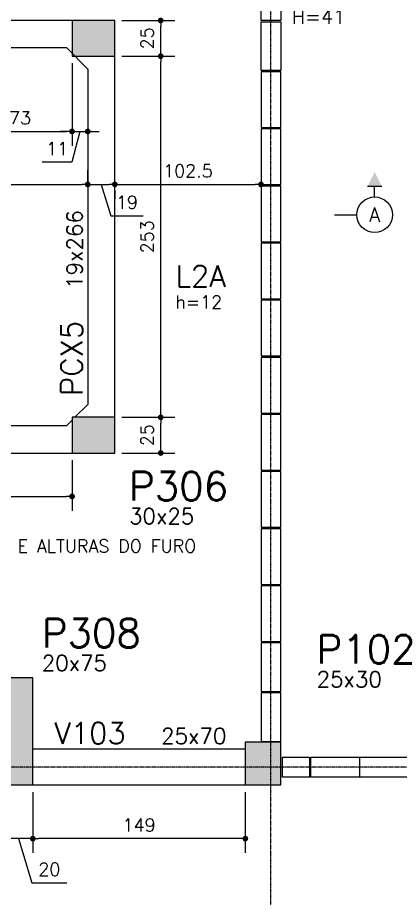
# Model space of a CAD drawing. Extents: x -856 to 20282, y 14720 to 28231.
# Drawn here: x 12724 to 12993, y 24281 to 24898 of the extents above; entities that cross this region are included whole.
import ezdxf
from ezdxf.enums import TextEntityAlignment as Align

# ---------------------------------------------------------------- set-up
doc = ezdxf.new("R2010")
doc.units = 0
doc.linetypes.add('AXES', pattern=[0.54, 0.3, -0.08, 0.08, -0.08])
doc.layers.get('0').update_dxf_attribs({"linetype": 'CONTINUOUS'})
doc.layers.get('Defpoints').update_dxf_attribs({"linetype": 'CONTINUOUS'})
for name, color, linetype in [('41', 2, 'CONTINUOUS'), ('COTA', 1, 'CONTINUOUS'), ('EIXOS', 1, 'AXES'), ('H2', 252, 'CONTINUOUS'), ('L-D', 2, 'CONTINUOUS'), ('L-N', 4, 'CONTINUOUS'), ('Linha_media', 4, 'CONTINUOUS'), ('P-D', 2, 'CONTINUOUS'), ('P-M', 5, 'CONTINUOUS'), ('PIL-N', 4, 'CONTINUOUS'), ('VIG-D', 2, 'CONTINUOUS'), ('VIG-N', 4, 'CONTINUOUS'), ('VIGA', 3, 'CONTINUOUS')]:
    doc.layers.add(name, color=color, linetype=linetype)
doc.styles.add('COTA', font='romans.shx')
doc.styles.add('ROMANS', font='ROMANS')
doc.styles.get("Standard").update_dxf_attribs({"font": 'ROMANS.SHX'})
doc.styles.add('Texto1', font='romans.shx', dxfattribs={"height": 9})
doc.dimstyles.new('forma', dxfattribs={"dimscale": 5, "dimtxt": 1.8, "dimasz": 0.8, "dimexe": 2, "dimexo": 1, "dimgap": 1, "dimtad": 1, "dimdec": 1, "dimzin": 9, "dimdsep": 46, "dimtxsty": 'COTA', "dimblk1": 'DOT', "dimblk2": 'DOT', "dimsah": 1, "dimcen": 0, "dimdle": 1, "dimclrd": 256, "dimclre": 256, "dimclrt": 2, "dimadec": 0, "dimazin": 0, "dimtfac": 1, "dimtdec": 0, "dimtmove": 0, "dimatfit": 3, "dimfxl": 1, "dimtolj": 1, "dimtzin": 0, "dimarcsym": 0})

# ---------------------------------------------------------------- blocks, each defined once
blk = doc.blocks.new('seção_dir')
at = {"layer": 'Linha_media'}
for p, q in [((-1, 4), (1, 4)), ((0, 2.5), (0, 4)), ((-5.62, 0), (-2.5, 0))]:
    blk.add_line(p, q, dxfattribs=at)
blk.add_circle((0, 0), 2.5, dxfattribs=at)
blk.add_solid([(-1, 4), (0, 6), (1, 4)], dxfattribs=at)
blk = doc.blocks.new('atrib_seção')
at = {"layer": 'Linha_media', "style": 'ROMANS'}
blk.add_attdef('X', text='', height=2, dxfattribs=at).set_placement((0, 0), align=Align.MIDDLE)
blk = doc.blocks.new('_Dot')
at = {"color": 0, "linetype": 'ByBlock', "lineweight": -2}
blk.add_line((-0.5, 0), (-1, 0), dxfattribs=at)
at = {"color": 0, "linetype": 'ByBlock', "const_width": 0.5}
blk.add_lwpolyline([(-0.25, 0, 1), (0.25, 0, 1)], format="xyb", close=True, dxfattribs=at)
blk = doc.blocks.new('*D553')
at = {"layer": 'COTA', "lineweight": -2, "transparency": 16777216}
for p, q in [((12735.08, 24355.36), (12735.08, 24312.7)), ((12884.08, 24355.36), (12884.08, 24312.7)), ((12880.08, 24322.7), (12739.08, 24322.7))]:
    blk.add_line(p, q, dxfattribs=at)
at = {"layer": 'Defpoints', "color": 0, "transparency": 16777216}
for p in [(12735.08, 24360.36), (12884.08, 24360.36), (12735.08, 24322.7)]:
    blk.add_point(p, dxfattribs=at)
at = {"layer": 'COTA', "lineweight": -2, "transparency": 16777216, "xscale": 4, "yscale": 4, "zscale": 4, "rotation": 180}
blk.add_blockref('_Dot', (12735.08, 24322.7), dxfattribs=at)
at = {"layer": 'COTA', "lineweight": -2, "transparency": 16777216, "xscale": 4, "yscale": 4, "zscale": 4}
blk.add_blockref('_Dot', (12884.08, 24322.7), dxfattribs=at)
at = {"layer": 'COTA', "color": 2, "transparency": 16777216, "insert": (12809.58, 24332.2), "char_height": 9, "attachment_point": 5, "style": 'COTA'}
blk.add_mtext('\\A1;149 ', dxfattribs=at)
blk = doc.blocks.new('*D554')
at = {"layer": 'COTA', "lineweight": -2, "transparency": 16777216}
for p, q in [((12715.08, 24355.36), (12715.08, 24312.7)), ((12735.08, 24355.36), (12735.08, 24312.7)), ((12731.08, 24322.7), (12719.08, 24322.7)), ((12725.08, 24322.7), (12734.38, 24291.7)), ((12734.38, 24291.7), (12758.95, 24291.7))]:
    blk.add_line(p, q, dxfattribs=at)
at = {"layer": 'Defpoints', "color": 0, "transparency": 16777216}
for p in [(12715.08, 24360.36), (12735.08, 24360.36), (12715.08, 24322.7)]:
    blk.add_point(p, dxfattribs=at)
at = {"layer": 'COTA', "lineweight": -2, "transparency": 16777216, "xscale": 4, "yscale": 4, "zscale": 4, "rotation": 180}
blk.add_blockref('_Dot', (12715.08, 24322.7), dxfattribs=at)
at = {"layer": 'COTA', "lineweight": -2, "transparency": 16777216, "xscale": 4, "yscale": 4, "zscale": 4}
blk.add_blockref('_Dot', (12735.08, 24322.7), dxfattribs=at)
at = {"layer": 'COTA', "color": 2, "transparency": 16777216, "insert": (12746.66, 24301.2), "char_height": 9, "attachment_point": 5, "style": 'COTA'}
blk.add_mtext('\\A1;20 ', dxfattribs=at)
blk = doc.blocks.new('*D572')
at = {"layer": 'COTA', "lineweight": -2, "transparency": 16777216}
for p, q in [((12773.58, 24782.23), (12773.58, 24791.03)), ((12485.58, 24781.03), (12769.58, 24781.03)), ((12481.58, 24779.28), (12481.58, 24771.03))]:
    blk.add_line(p, q, dxfattribs=at)
at = {"layer": 'Defpoints', "color": 0, "transparency": 16777216}
for p in [(12481.58, 24784.28), (12773.58, 24781.03), (12773.58, 24777.23)]:
    blk.add_point(p, dxfattribs=at)
at = {"layer": 'COTA', "lineweight": -2, "transparency": 16777216, "xscale": 4, "yscale": 4, "zscale": 4, "rotation": 180}
blk.add_blockref('_Dot', (12481.58, 24781.03), dxfattribs=at)
at = {"layer": 'COTA', "lineweight": -2, "transparency": 16777216, "xscale": 4, "yscale": 4, "zscale": 4}
blk.add_blockref('_Dot', (12773.58, 24781.03), dxfattribs=at)
at = {"layer": 'COTA', "color": 2, "transparency": 16777216, "insert": (12627.58, 24790.53), "char_height": 9, "attachment_point": 5, "style": 'COTA'}
blk.add_mtext('\\A1;292 ', dxfattribs=at)
blk = doc.blocks.new('*D573')
at = {"layer": 'COTA', "lineweight": -2, "transparency": 16777216}
for p, q in [((12773.58, 24782.23), (12773.58, 24791.03)), ((12777.58, 24781.03), (12788.58, 24781.03)), ((12783.08, 24781.03), (12789.68, 24759.03)), ((12792.58, 24776.8), (12792.58, 24771.03)), ((12789.68, 24759.03), (12812.54, 24759.03))]:
    blk.add_line(p, q, dxfattribs=at)
at = {"layer": 'Defpoints', "color": 0, "transparency": 16777216}
for p in [(12792.58, 24781.8), (12792.58, 24781.03), (12773.58, 24777.23)]:
    blk.add_point(p, dxfattribs=at)
at = {"layer": 'COTA', "lineweight": -2, "transparency": 16777216, "xscale": 4, "yscale": 4, "zscale": 4, "rotation": 180}
blk.add_blockref('_Dot', (12773.58, 24781.03), dxfattribs=at)
at = {"layer": 'COTA', "lineweight": -2, "transparency": 16777216, "xscale": 4, "yscale": 4, "zscale": 4}
blk.add_blockref('_Dot', (12792.58, 24781.03), dxfattribs=at)
at = {"layer": 'COTA', "color": 2, "transparency": 16777216, "insert": (12801.11, 24768.53), "char_height": 9, "attachment_point": 5, "style": 'COTA'}
blk.add_mtext('\\A1;19 ', dxfattribs=at)
blk = doc.blocks.new('*D574')
at = {"layer": 'COTA', "lineweight": -2, "transparency": 16777216}
for p, q in [((12796.58, 24781.03), (12891.08, 24781.03)), ((12792.58, 24776.8), (12792.58, 24771.03)), ((12895.08, 24776.8), (12895.08, 24771.03))]:
    blk.add_line(p, q, dxfattribs=at)
at = {"layer": 'Defpoints', "color": 0, "transparency": 16777216}
for p in [(12792.58, 24781.8), (12895.08, 24781.8), (12895.08, 24781.03)]:
    blk.add_point(p, dxfattribs=at)
at = {"layer": 'COTA', "lineweight": -2, "transparency": 16777216, "xscale": 4, "yscale": 4, "zscale": 4, "rotation": 180}
blk.add_blockref('_Dot', (12792.58, 24781.03), dxfattribs=at)
at = {"layer": 'COTA', "lineweight": -2, "transparency": 16777216, "xscale": 4, "yscale": 4, "zscale": 4}
blk.add_blockref('_Dot', (12895.08, 24781.03), dxfattribs=at)
at = {"layer": 'COTA', "color": 2, "transparency": 16777216, "insert": (12843.83, 24790.53), "char_height": 9, "attachment_point": 5, "style": 'COTA'}
blk.add_mtext('\\A1;102.5 ', dxfattribs=at)
blk = doc.blocks.new('*D590')
at = {"layer": 'COTA', "lineweight": -2, "transparency": 16777216}
for p, q in [((12487.08, 24587.86), (12487.08, 24552.47)), ((12762.58, 24587.86), (12762.58, 24552.47)), ((12491.08, 24562.47), (12758.58, 24562.47))]:
    blk.add_line(p, q, dxfattribs=at)
at = {"layer": 'Defpoints', "color": 0, "transparency": 16777216}
for p in [(12487.08, 24592.86), (12762.58, 24592.86), (12762.58, 24562.47)]:
    blk.add_point(p, dxfattribs=at)
at = {"layer": 'COTA', "lineweight": -2, "transparency": 16777216, "xscale": 4, "yscale": 4, "zscale": 4, "rotation": 180}
blk.add_blockref('_Dot', (12487.08, 24562.47), dxfattribs=at)
at = {"layer": 'COTA', "lineweight": -2, "transparency": 16777216, "xscale": 4, "yscale": 4, "zscale": 4}
blk.add_blockref('_Dot', (12762.58, 24562.47), dxfattribs=at)
at = {"layer": 'COTA', "color": 2, "transparency": 16777216, "insert": (12624.83, 24571.97), "char_height": 9, "attachment_point": 5, "style": 'COTA'}
blk.add_mtext('\\A1;275.5 ', dxfattribs=at)
blk = doc.blocks.new('*D606')
at = {"layer": 'COTA', "lineweight": -2, "transparency": 16777216}
for p, q in [((12689.58, 24871.86), (12689.58, 24808.15)), ((12762.58, 24865.86), (12762.58, 24808.15)), ((12693.58, 24818.15), (12758.58, 24818.15))]:
    blk.add_line(p, q, dxfattribs=at)
at = {"layer": 'Defpoints', "color": 0, "transparency": 16777216}
for p in [(12689.58, 24876.86), (12762.58, 24870.86), (12762.58, 24818.15)]:
    blk.add_point(p, dxfattribs=at)
at = {"layer": 'COTA', "lineweight": -2, "transparency": 16777216, "xscale": 4, "yscale": 4, "zscale": 4, "rotation": 180}
blk.add_blockref('_Dot', (12689.58, 24818.15), dxfattribs=at)
at = {"layer": 'COTA', "lineweight": -2, "transparency": 16777216, "xscale": 4, "yscale": 4, "zscale": 4}
blk.add_blockref('_Dot', (12762.58, 24818.15), dxfattribs=at)
at = {"layer": 'COTA', "color": 2, "transparency": 16777216, "insert": (12726.08, 24827.65), "char_height": 9, "attachment_point": 5, "style": 'COTA'}
blk.add_mtext('\\A1;73 ', dxfattribs=at)
blk = doc.blocks.new('*D607')
at = {"layer": 'COTA', "lineweight": -2, "transparency": 16777216}
for p, q in [((12762.58, 24865.86), (12762.58, 24808.15)), ((12773.58, 24830.08), (12773.58, 24808.15)), ((12758.58, 24818.15), (12754.58, 24818.15)), ((12768.08, 24818.15), (12762.45, 24796.58)), ((12762.58, 24818.15), (12773.58, 24818.15)), ((12762.58, 24818.15), (12773.58, 24818.15)), ((12777.58, 24818.15), (12781.58, 24818.15)), ((12762.45, 24796.58), (12741.73, 24796.58))]:
    blk.add_line(p, q, dxfattribs=at)
at = {"layer": 'Defpoints', "color": 0, "transparency": 16777216}
for p in [(12762.58, 24870.86), (12773.58, 24835.08), (12773.58, 24818.15)]:
    blk.add_point(p, dxfattribs=at)
at = {"layer": 'COTA', "lineweight": -2, "transparency": 16777216, "xscale": 4, "yscale": 4, "zscale": 4}
blk.add_blockref('_Dot', (12762.58, 24818.15), dxfattribs=at)
at = {"layer": 'COTA', "lineweight": -2, "transparency": 16777216, "xscale": 4, "yscale": 4, "zscale": 4, "rotation": 180}
blk.add_blockref('_Dot', (12773.58, 24818.15), dxfattribs=at)
at = {"layer": 'COTA', "color": 2, "transparency": 16777216, "insert": (12752.09, 24806.08), "char_height": 9, "attachment_point": 5, "style": 'COTA'}
blk.add_mtext('\\A1;11 ', dxfattribs=at)
blk = doc.blocks.new('*D608')
at = {"layer": 'COTA', "lineweight": -2, "transparency": 16777216}
for p, q in [((12797.58, 24617.86), (12834.76, 24617.86)), ((12824.76, 24596.86), (12824.76, 24613.86)), ((12797.58, 24592.86), (12834.76, 24592.86))]:
    blk.add_line(p, q, dxfattribs=at)
at = {"layer": 'Defpoints', "color": 0, "transparency": 16777216}
for p in [(12792.58, 24617.86), (12824.76, 24617.86), (12792.58, 24592.86)]:
    blk.add_point(p, dxfattribs=at)
at = {"layer": 'COTA', "lineweight": -2, "transparency": 16777216, "xscale": 4, "yscale": 4, "zscale": 4}
for p, rotation in [((12824.76, 24617.86), 90), ((12824.76, 24592.86), 270)]:
    blk.add_blockref('_Dot', p, dxfattribs=dict(at, rotation=rotation))
at = {"layer": 'COTA', "color": 2, "transparency": 16777216, "insert": (12815.26, 24605.36), "char_height": 9, "attachment_point": 5, "rotation": 90, "style": 'COTA'}
blk.add_mtext('\\A1;25 ', dxfattribs=at)
blk = doc.blocks.new('*D609')
at = {"layer": 'COTA', "lineweight": -2, "transparency": 16777216}
for p, q in [((12797.58, 24870.86), (12834.76, 24870.86)), ((12824.76, 24621.86), (12824.76, 24866.86)), ((12797.58, 24617.86), (12834.76, 24617.86))]:
    blk.add_line(p, q, dxfattribs=at)
at = {"layer": 'Defpoints', "color": 0, "transparency": 16777216}
for p in [(12792.58, 24870.86), (12824.76, 24870.86), (12792.58, 24617.86)]:
    blk.add_point(p, dxfattribs=at)
at = {"layer": 'COTA', "lineweight": -2, "transparency": 16777216, "xscale": 4, "yscale": 4, "zscale": 4}
for p, rotation in [((12824.76, 24870.86), 90), ((12824.76, 24617.86), 270)]:
    blk.add_blockref('_Dot', p, dxfattribs=dict(at, rotation=rotation))
at = {"layer": 'COTA', "color": 2, "transparency": 16777216, "insert": (12815.26, 24744.36), "char_height": 9, "attachment_point": 5, "rotation": 90, "style": 'COTA'}
blk.add_mtext('\\A1;253 ', dxfattribs=at)
blk = doc.blocks.new('*D610')
at = {"layer": 'COTA', "lineweight": -2, "transparency": 16777216}
for p, q in [((12797.58, 24895.86), (12834.76, 24895.86)), ((12824.76, 24874.86), (12824.76, 24891.86)), ((12797.58, 24870.86), (12834.76, 24870.86))]:
    blk.add_line(p, q, dxfattribs=at)
at = {"layer": 'Defpoints', "color": 0, "transparency": 16777216}
for p in [(12792.58, 24895.86), (12824.76, 24895.86), (12792.58, 24870.86)]:
    blk.add_point(p, dxfattribs=at)
at = {"layer": 'COTA', "lineweight": -2, "transparency": 16777216, "xscale": 4, "yscale": 4, "zscale": 4}
for p, rotation in [((12824.76, 24895.86), 90), ((12824.76, 24870.86), 270)]:
    blk.add_blockref('_Dot', p, dxfattribs=dict(at, rotation=rotation))
at = {"layer": 'COTA', "color": 2, "transparency": 16777216, "insert": (12815.26, 24883.36), "char_height": 9, "attachment_point": 5, "rotation": 90, "style": 'COTA'}
blk.add_mtext('\\A1;25 ', dxfattribs=at)

msp = doc.modelspace()

# ---------------------------------------------------------------- hatches: boundary and pattern name
at = {"layer": 'H2'}
for points in [[(12762.58, 24870.86), (12792.58, 24870.86), (12792.58, 24895.86), (12762.58, 24895.86)], [(12762.58, 24592.86), (12792.58, 24592.86), (12792.58, 24617.86), (12762.58, 24617.86)], [(12715.08, 24360.36), (12735.08, 24360.36), (12735.08, 24435.36), (12715.08, 24435.36)], [(12884.08, 24360.36), (12909.08, 24360.36), (12909.08, 24390.36), (12884.08, 24390.36)]]:
    msp.add_hatch(color=256, dxfattribs=at).paths.add_polyline_path(points)

# ---------------------------------------------------------------- linework, layer by layer
msp.add_line((12930.08, 24379.86), (13059.08, 24379.86))
for points in [[(12909.08, 24929.86), (12909.08, 24895.86), (12895.08, 24895.86), (12895.08, 24929.86), (12909.08, 24929.86)], [(12909.08, 24894.86), (12909.08, 24860.86), (12895.08, 24860.86), (12895.08, 24894.86), (12909.08, 24894.86)], [(12895.08, 24859.86), (12895.08, 24820.86), (12909.08, 24820.86), (12909.08, 24859.86), (12895.08, 24859.86)], [(12895.08, 24819.86), (12895.08, 24780.86), (12909.08, 24780.86), (12909.08, 24819.86), (12895.08, 24819.86)], [(12895.08, 24779.86), (12895.08, 24740.86), (12909.08, 24740.86), (12909.08, 24779.86), (12895.08, 24779.86)], [(12895.08, 24739.86), (12895.08, 24700.86), (12909.08, 24700.86), (12909.08, 24739.86), (12895.08, 24739.86)], [(12895.08, 24699.86), (12895.08, 24660.86), (12909.08, 24660.86), (12909.08, 24699.86), (12895.08, 24699.86)], [(12895.08, 24659.86), (12895.08, 24620.86), (12909.08, 24620.86), (12909.08, 24659.86), (12895.08, 24659.86)], [(12895.08, 24619.86), (12895.08, 24580.86), (12909.08, 24580.86), (12909.08, 24619.86), (12895.08, 24619.86)], [(12895.08, 24579.86), (12895.08, 24540.86), (12909.08, 24540.86), (12909.08, 24579.86), (12895.08, 24579.86)], [(12895.08, 24539.86), (12895.08, 24500.86), (12909.08, 24500.86), (12909.08, 24539.86), (12895.08, 24539.86)], [(12895.08, 24499.86), (12895.08, 24460.86), (12909.08, 24460.86), (12909.08, 24499.86), (12895.08, 24499.86)], [(12895.08, 24459.86), (12895.08, 24425.86), (12909.08, 24425.86), (12909.08, 24459.86), (12895.08, 24459.86)], [(12895.08, 24424.86), (12895.08, 24390.86), (12909.08, 24390.86), (12909.08, 24424.86), (12895.08, 24424.86)], [(12910.08, 24379.86), (12929.08, 24379.86), (12929.08, 24365.86), (12910.08, 24365.86), (12910.08, 24379.86)], [(13059.08, 24365.86), (12930.08, 24365.86), (12930.08, 24379.86)], [(12964.08, 24379.86), (12964.08, 24365.86)]]:
    msp.add_lwpolyline(points)
at = {"layer": 'EIXOS', "color": 244, "true_color": 0x991b1e}
for p, q in [((12902.08, 23567.91), (12902.08, 25385.96)), ((14564.38, 24372.86), (11875.62, 24372.86))]:
    msp.add_line(p, q, dxfattribs=at)
at = {"layer": 'P-M', "linetype": 'Continuous'}
for points in [[(12762.58, 24870.86), (12792.58, 24870.86), (12792.58, 24895.86), (12762.58, 24895.86), (12762.58, 24870.86)], [(12762.58, 24592.86), (12792.58, 24592.86), (12792.58, 24617.86), (12762.58, 24617.86), (12762.58, 24592.86)], [(12715.08, 24360.36), (12735.08, 24360.36), (12735.08, 24435.36), (12715.08, 24435.36), (12715.08, 24360.36)], [(12884.08, 24360.36), (12909.08, 24360.36), (12909.08, 24390.36), (12884.08, 24390.36), (12884.08, 24360.36)]]:
    msp.add_lwpolyline(points, dxfattribs=at)
at = {"layer": 'VIGA'}
for p, q in [((12762.58, 24895.86), (12487.08, 24895.86)), ((12496.58, 24876.86), (12758.58, 24876.86)), ((12758.58, 24876.86), (12773.58, 24861.86)), ((12792.58, 24617.86), (12792.58, 24870.86)), ((12773.58, 24861.86), (12773.58, 24626.86)), ((12764.58, 24617.86), (12773.58, 24626.86)), ((12758.58, 24611.86), (12762.58, 24615.86)), ((12758.58, 24611.86), (12496.58, 24611.86)), ((12487.08, 24592.86), (12762.58, 24592.86)), ((12884.08, 24385.36), (12735.08, 24385.36)), ((12735.08, 24360.36), (12884.08, 24360.36))]:
    msp.add_line(p, q, dxfattribs=at)

# ---------------------------------------------------------------- block references
at = {"layer": 'COTA', "xscale": 5, "yscale": 5, "zscale": 5}
msp.add_blockref('seção_dir', (12974.76, 24759.75), dxfattribs=at)
msp.add_blockref('atrib_seção', (12974.76, 24759.75), dxfattribs=at).add_auto_attribs({'X': 'A'})

# ---------------------------------------------------------------- texts
at = {"layer": '41', "linetype": 'Continuous'}
msp.add_text('H=41', height=10, dxfattribs=at).set_placement((12916.5, 24893.59))
at = {"layer": 'L-D', "style": 'Texto1'}
for s, p in [('h=12', (12835.05, 24694.18)), ('PARA DIMENSÕES E ALTURAS DO FURO', (12614.43, 24523.18))]:
    msp.add_text(s, height=9, dxfattribs=at).set_placement(p)
at = {"layer": 'L-N'}
msp.add_text('L2A', height=15, dxfattribs=at).set_placement((12835.05, 24709.18))
at = {"layer": 'P-D', "linetype": 'Continuous'}
for s, p in [('30x25', (12802.58, 24543.12)), ('20x75', (12741.37, 24440.21)), ('25x30', (12934.08, 24428.86))]:
    msp.add_text(s, height=11, dxfattribs=at).set_placement(p)
at = {"layer": 'PIL-N', "linetype": 'Continuous'}
for s, p in [('P306', (12802.58, 24559.62)), ('P308', (12741.37, 24456.71)), ('P102', (12934.08, 24445.36))]:
    msp.add_text(s, height=20, dxfattribs=at).set_placement(p)
at = {"layer": 'VIG-D', "linetype": 'Continuous'}
msp.add_text('19x266', height=11, rotation=90, dxfattribs=at).set_placement((12769.83, 24707.86))
msp.add_text('25x70', height=11, dxfattribs=at).set_placement((12825.08, 24389.11))
at = {"layer": 'VIG-N', "linetype": 'Continuous'}
msp.add_text('PCX5', height=15, rotation=90, dxfattribs=at).set_placement((12769.83, 24632.86))
msp.add_text('V103', height=15, dxfattribs=at).set_placement((12750.08, 24389.11))

# ---------------------------------------------------------------- dimensions: what is measured, and where the dimension line sits
at = {"layer": 'COTA'}
for base, p1, p2, override, picture, middle in [((12824.76, 24895.86), (12792.58, 24870.86), (12792.58, 24895.86), {"dimpost": ' ', "dimtmove": 1}, '*D610', (12815.26, 24883.36)), ((12824.76, 24870.86), (12792.58, 24617.86), (12792.58, 24870.86), {"dimpost": ' ', "dimtmove": 1}, '*D609', (12815.26, 24744.36)), ((12824.76, 24617.86), (12792.58, 24592.86), (12792.58, 24617.86), {"dimpost": ' '}, '*D608', (12815.26, 24605.36))]:
    dim = msp.add_linear_dim(base=base, p1=p1, p2=p2, angle=90, dimstyle='forma', override=override, dxfattribs=at)
    dim.commit()
    dim.dimension.update_dxf_attribs({"geometry": picture, "text_midpoint": middle})
for base, p1, p2, override, picture, middle in [((12762.58, 24818.15), (12689.58, 24876.86), (12762.58, 24870.86), {"dimpost": ' '}, '*D606', (12726.08, 24827.65)), ((12773.58, 24781.03), (12481.58, 24784.28), (12773.58, 24777.23), {"dimpost": ' ', "dimtmove": 1}, '*D572', (12627.58, 24790.53)), ((12895.08, 24781.03), (12792.58, 24781.8), (12895.08, 24781.8), {"dimpost": ' ', "dimtmove": 1}, '*D574', (12843.83, 24790.53)), ((12792.58, 24781.03), (12773.58, 24777.23), (12792.58, 24781.8), {"dimpost": ' ', "dimtmove": 1}, '*D573', (12794.68, 24768.53)), ((12762.58, 24562.47), (12487.08, 24592.86), (12762.58, 24592.86), {"dimpost": ' ', "dimtmove": 1}, '*D590', (12624.83, 24571.97)), ((12715.08, 24322.7), (12735.08, 24360.36), (12715.08, 24360.36), {"dimpost": ' ', "dimtmove": 1}, '*D554', (12739.38, 24301.2)), ((12735.08, 24322.7), (12884.08, 24360.36), (12735.08, 24360.36), {"dimpost": ' '}, '*D553', (12809.58, 24332.2))]:
    dim = msp.add_linear_dim(base=base, p1=p1, p2=p2, dimstyle='forma', override=override, dxfattribs=at)
    dim.commit()
    dim.dimension.update_dxf_attribs({"geometry": picture, "text_midpoint": middle})
dim = msp.add_linear_dim(base=(12773.58, 24818.15), p1=(12762.58, 24870.86), p2=(12773.58, 24835.08), dimstyle='forma', override={"dimpost": ' ', "dimtmove": 1}, dxfattribs=at)
dim.commit()
dim.dimension.update_dxf_attribs({"geometry": '*D607', "text_midpoint": (12757.45, 24796.58), "dimtype": 160})

doc.saveas('drawing.dxf')
